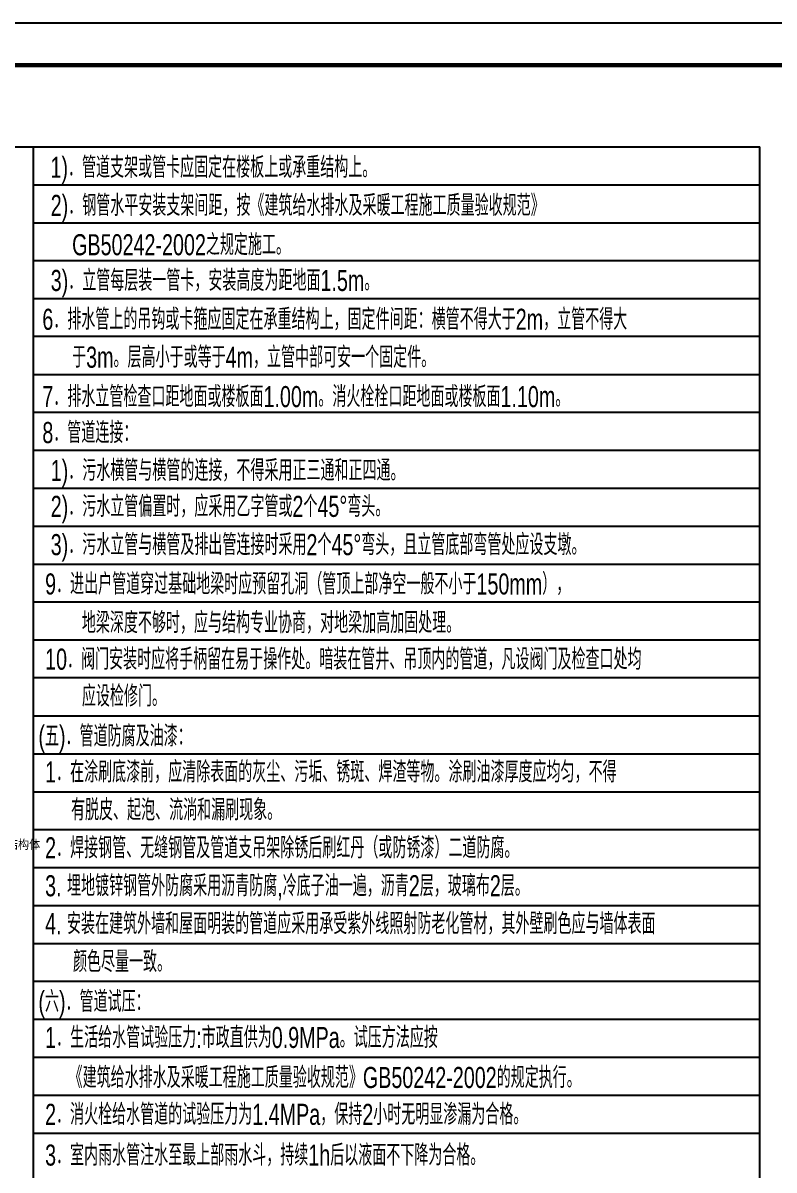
# Model space of a CAD drawing. Extents: x -440213 to 892209, y -122574 to 646408.
# Drawn here: x 20908 to 38730, y 542942 to 570160 of the extents above; entities that cross this region are included whole.
import ezdxf
from ezdxf import colors
from ezdxf.entities.mleader import LeaderData, LeaderLine
from ezdxf.math import Vec2, Vec3

# ---------------------------------------------------------------- set-up
doc = ezdxf.new("R2010")
doc.units = 0
doc.header["$LTSCALE"] = 1000
doc.header["$MEASUREMENT"] = 0
for name, color, linetype in [('0-建筑立面', 255, 'Continuous'), ('JZ_0', 7, 'Continuous'), ('JZ_TEXT', 42, 'Continuous'), ('TK', 4, 'Continuous')]:
    doc.layers.add(name, color=color, linetype=linetype)
doc.styles.add('DXF', font='ros.shx', dxfattribs={"width": 0.7, "bigfont": 'hzs.shx'})
doc.styles.add('标题文字', font='txt.shx', dxfattribs={"bigfont": 'hztxt.shx'})

# ---------------------------------------------------------------- blocks, each defined once
blk = doc.blocks.new('GeYuanFrame_23607632', base_point=(20.09, 4.53))
at = {"layer": 'TK'}
blk.add_lwpolyline([(20.09, 4.53), (20.09, 598.53), (861.09, 598.53), (861.09, 4.53)], close=True, dxfattribs=at)
at = {"layer": 'TK', "const_width": 1}
blk.add_lwpolyline([(45.09, 588.53), (851.09, 588.53), (851.09, 14.53), (45.09, 14.53)], close=True, dxfattribs=at)
blk = doc.blocks.new('抗震大样2')
at = {"color": 4}
ml = blk.add_multileader_mtext('Standard', dxfattribs=at)
ml.set_content('{\\fFangSong_GB2312|b0|i0|c134|p49;\\W0.9;结构体}', color=4, style='标题文字')
ml.set_leader_properties()
ml.build(insert=Vec2(0, 0))
ml.multileader.update_dxf_attribs({"dogleg_length": 0.36, "arrow_head_size": 123.1})
ctx = ml.context
ctx.base_point, ctx.char_height, ctx.arrow_head_size, ctx.landing_gap_size, ctx.plane_origin = Vec3(9830.4, -102.5), 307.714, 123.1, 49.8, Vec3(8938.5, 909.7)
notes = []
notes.append((ctx, [(0, (1, 1, 0), (9733.9, -102.5), (1, 0), 96.5, [(0, [(9016.9, 1040.6)], 0, [])])]))
ctx.mtext.insert, ctx.mtext.width, ctx.mtext.flow_direction = Vec3(9880.3, 61.6), 1718.781, 5
for ctx, leaders in notes:
    for number, flags, end, landing, length, lines in leaders:
        leader = LeaderData()
        leader.index, (leader.has_last_leader_line, leader.has_dogleg_vector, leader.attachment_direction) = number, flags
        leader.last_leader_point, leader.dogleg_vector, leader.dogleg_length = Vec3(end), Vec3(landing), length
        for number, points, colour, breaks in lines:
            line = LeaderLine()
            line.index, line.vertices, line.color, line.breaks = number, Vec3.list(points), colors.encode_raw_color(colour), breaks
            leader.lines.append(line)
        ctx.leaders.append(leader)

msp = doc.modelspace()

# ---------------------------------------------------------------- linework, layer by layer
at = {"layer": 'JZ_0', "color": 8}
for p, q in [((-14308.6, 567219.8), (38390.7, 567219.8)), ((21157.7, 518831.7), (21157.7, 567219.8)), ((38390.7, 518831.7), (38390.7, 567219.8)), ((21157.7, 566319.8), (38390.7, 566319.8)), ((21157.7, 565419.8), (38390.7, 565419.8)), ((21157.7, 564519.8), (38390.7, 564519.8)), ((21157.7, 563619.8), (38390.7, 563619.8)), ((38390.7, 562719.8), (21157.7, 562719.8)), ((21157.7, 561819.8), (38390.7, 561819.8)), ((38390.7, 560919.8), (21157.7, 560919.8)), ((21157.7, 560019.8), (38390.7, 560019.8)), ((21157.7, 559119.8), (38390.7, 559119.8)), ((21157.7, 558219.8), (38390.7, 558219.8)), ((21157.7, 557319.8), (38390.7, 557319.8)), ((38390.7, 556419.8), (21157.7, 556419.8)), ((21157.7, 555519.8), (38390.7, 555519.8)), ((38390.7, 554619.8), (21157.7, 554619.8)), ((21157.7, 553719.8), (38390.7, 553719.8)), ((21157.7, 552819.8), (38390.7, 552819.8)), ((21157.7, 551919.8), (38390.7, 551919.8)), ((21157.7, 551019.8), (38390.7, 551019.8)), ((21157.7, 550119.8), (38390.7, 550119.8)), ((21157.7, 549219.8), (38390.7, 549219.8)), ((21157.7, 548319.8), (38390.7, 548319.8)), ((21157.7, 547419.8), (38390.7, 547419.8)), ((21157.7, 546519.8), (38390.7, 546519.8)), ((21157.7, 545619.8), (38390.7, 545619.8)), ((21157.7, 544719.8), (38390.7, 544719.8)), ((21157.7, 543819.8), (38390.7, 543819.8))]:
    msp.add_line(p, q, dxfattribs=at)

# ---------------------------------------------------------------- block references
at = {"xscale": 0.7, "yscale": 0.7, "zscale": 0.7}
msp.add_blockref('抗震大样2', (13609.6, 550734.7), dxfattribs=at)
at = {"layer": '0-建筑立面', "xscale": 100, "yscale": 100, "zscale": 100}
msp.add_blockref('GeYuanFrame_23607632', (-16808.6, 510760), dxfattribs=at)

# ---------------------------------------------------------------- texts
at = {"layer": 'JZ_TEXT', "style": 'DXF', "width": 0.7}
for s, p in [('1)．管道支架或管卡应固定在楼板上或承重结构上。', (21561.2, 566484.8)), ('2)．钢管水平安装支架间距，按《建筑给水排水及采暖工程施工质量验收规范》', (21566.5, 565581.1)), ('GB50242-2002之规定施工。', (22074.2, 564647.8)), ('3)．立管每层装一管卡，安装高度为距地面1.5m。', (21566.5, 563800)), ('6．排水管上的吊钩或卡箍应固定在承重结构上，固定件间距：横管不得大于2m，立管不得大', (21368, 562878.5)), ('于3m。层高小于或等于4m，立管中部可安一个固定件。', (22074.2, 561979.1)), ('7．排水立管检查口距地面或楼板面1.00m。消火栓栓口距地面或楼板面1.10m。', (21368, 561044.2)), ('8．管道连接：', (21368, 560191.4)), ('1)．污水横管与横管的连接，不得采用正三通和正四通。', (21566.5, 559292.5)), ('2)．污水立管偏置时，应采用乙字管或2个45%%d弯头。', (21566.5, 558439.4)), ('3)．污水立管与横管及排出管连接时采用2个45%%d弯头，且立管底部弯管处应设支墩。', (21566.5, 557531.2)), ('9．进出户管道穿过基础地梁时应预留孔洞（管顶上部净空一般不小于150mm），', (21433.5, 556598.1)), ('地梁深度不够时，应与结构专业协商，对地梁加高加固处理。', (22306.3, 555679.4)), ('10．阀门安装时应将手柄留在易于操作处。暗装在管井、吊顶内的管道，凡设阀门及检查口处均', (21433.5, 554813.9)), ('应设检修门。 ', (22306.3, 553939.4)), ('(五)．管道防腐及油漆：', (21274.9, 552990)), ('1．在涂刷底漆前，应清除表面的灰尘、污垢、锈斑、焊渣等物。涂刷油漆厚度应均匀，不得', (21433.5, 552137.9)), ('有脱皮、起泡、流淌和漏刷现象。', (22048.4, 551237.9)), ('2．焊接钢管、无缝钢管及管道支吊架除锈后刷红丹（或防锈漆）二道防腐。', (21433.5, 550337.9)), ('3. 埋地镀锌钢管外防腐采用沥青防腐,冷底子油一遍，沥青2层，玻璃布2层。', (21433.5, 549437.9)), ('4. 安装在建筑外墙和屋面明装的管道应采用承受紫外线照射防老化管材，其外壁刷色应与墙体表面', (21433.5, 548537.9)), ('颜色尽量一致。', (22096.1, 547637.9)), ('(六)．管道试压：', (21274.9, 546690)), ('1．生活给水管试验压力:市政直供为0.9MPa。试压方法应按', (21433.5, 545837.9)), ('《建筑给水排水及采暖工程施工质量验收规范》GB50242-2002的规定执行。', (21991.3, 544888.3)), ('2．消火栓给水管道的试验压力为1.4MPa，保持2小时无明显渗漏为合格。', (21433.5, 544013.6)), ('3．室内雨水管注水至最上部雨水斗，持续1h后以液面不下降为合格。', (21433.5, 543047.6))]:
    msp.add_text(s, height=500, dxfattribs=at).set_placement(p)

doc.saveas('drawing.dxf')
